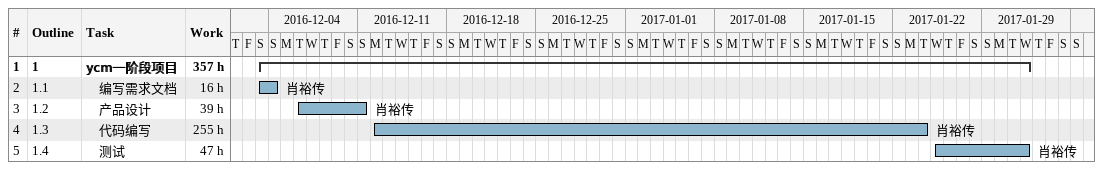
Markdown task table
| ID | WBS | Task | Start | Finish | Resources | Work (h) |
|---|---|---|---|---|---|---|
| 1 | 1 | **ycm一阶段项目** | 2016-12-03 | 2017-02-01 |  | 357 |
| 2 | 1.1 | 编写需求文档 | 2016-12-03 | 2016-12-04 | 肖裕传 | 16 |
| 3 | 1.2 | 产品设计 | 2016-12-06 | 2016-12-11 | 肖裕传 | 39 |
| 4 | 1.3 | 代码编写 | 2016-12-12 | 2017-01-24 | 肖裕传 | 255 |
| 5 | 1.4 | 测试 | 2017-01-25 | 2017-02-01 | 肖裕传 | 47 |
